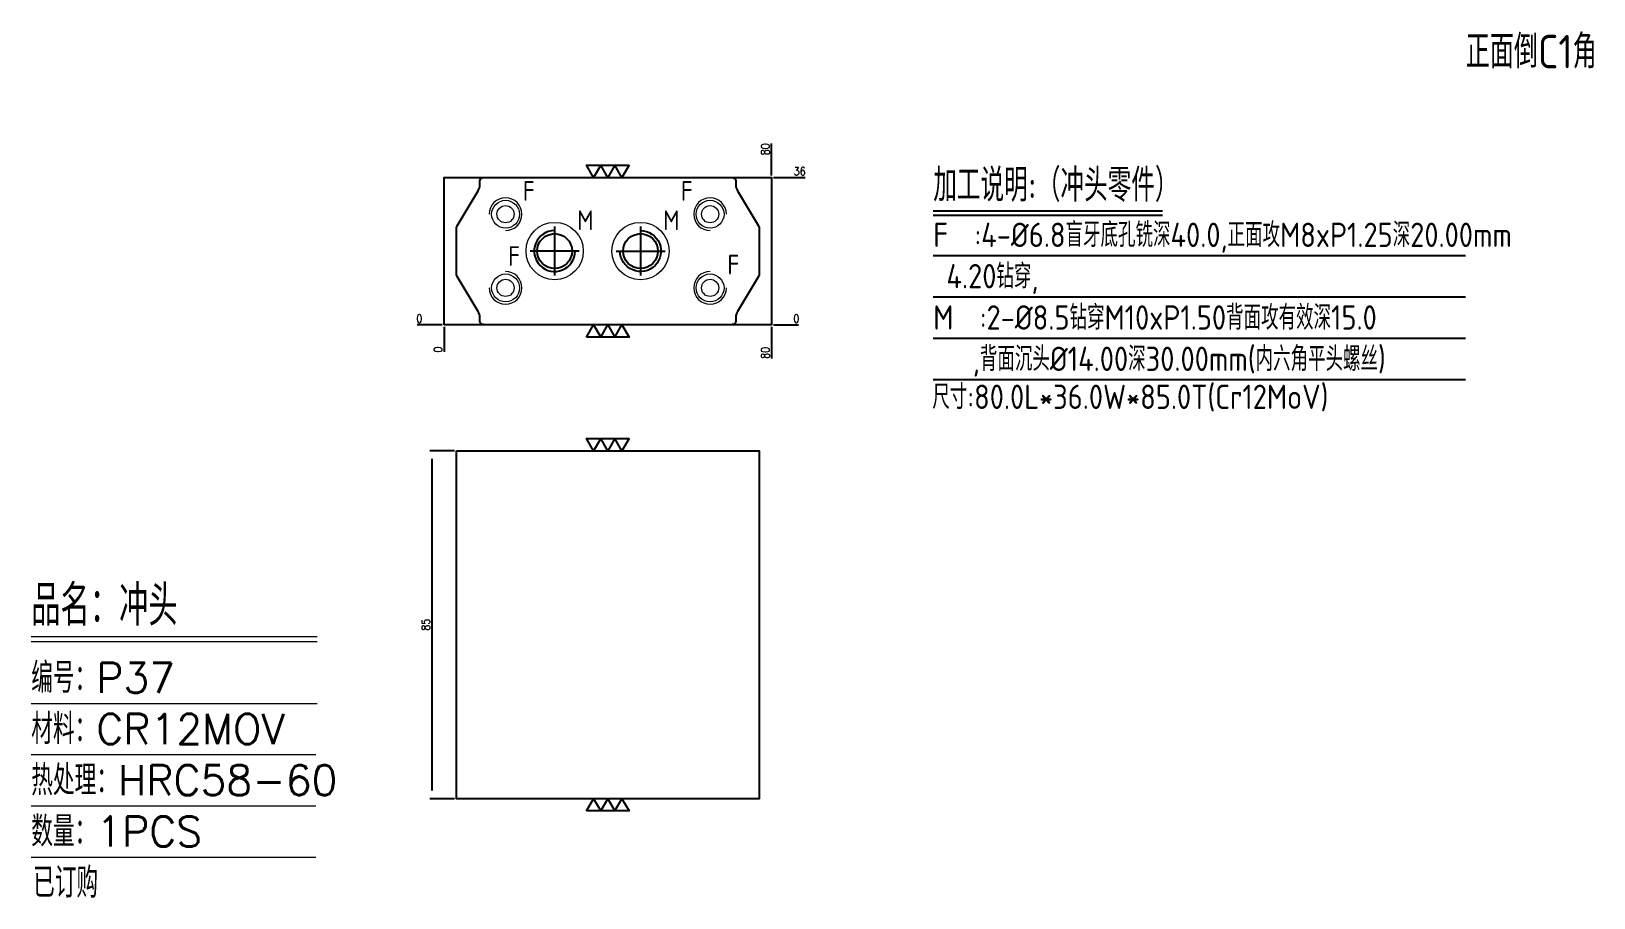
# Model space of a CAD drawing. Header units: millimetres. Extents: x 103421 to 103803, y 9286 to 9498.
import ezdxf
from ezdxf.enums import TextEntityAlignment as Align

# ---------------------------------------------------------------- set-up
doc = ezdxf.new("R2010")
doc.units = ezdxf.units.MM
doc.linetypes.add('CENTER', pattern=[0])
doc.linetypes.add('HIDDEN', pattern=[0])
for name, color, linetype in [('DIM', 4, 'Continuous'), ('PRESS', 3, 'Continuous'), ('PUNCH', 2, 'Continuous'), ('TEXT', 4, 'Continuous')]:
    doc.layers.add(name, color=color, linetype=linetype)
doc.styles.add('chinesef_fs', font='simplex.shx', dxfattribs={"bigfont": 'gbcbig.shx'})
doc.styles.add('gbenor', font='gbenor.shx', dxfattribs={"bigfont": 'gbcbig.shx'})
doc.styles.get("Standard").update_dxf_attribs({"font": 'txt.shx', "width": 0.85, "bigfont": 'ctxt.shx'})
doc.dimstyles.new('T-2-WX', dxfattribs={"dimtxt": 2, "dimasz": 2, "dimexe": 0.5, "dimexo": 0.5, "dimgap": 0.5, "dimtad": 1, "dimtxsty": 'Standard', "dimblk": 'OPEN30', "dimcen": 0, "dimazin": 3, "dimtfac": 1, "dimtmove": 0, "dimatfit": 3, "dimldrblk": 'OPEN30', "dimlwd": -1, "dimlwe": -1})

# ---------------------------------------------------------------- blocks, each defined once
blk = doc.blocks.new('*D7579')
at = {"layer": 'Defpoints', "color": 0}
for p in [(103524.69, 9395.55), (103518.69, 9310.55), (103524.69, 9310.55)]:
    blk.add_point(p, dxfattribs=at)
at = {"layer": 'DIM', "color": 0}
for p, q in [((103524.19, 9395.55), (103518.19, 9395.55)), ((103518.69, 9393.55), (103518.69, 9312.55)), ((103524.19, 9310.55), (103518.19, 9310.55))]:
    blk.add_line(p, q, dxfattribs=at)
at = {"layer": 'DIM', "color": 0, "insert": (103517.19, 9353.05), "char_height": 2, "attachment_point": 5, "rotation": 90}
blk.add_mtext('85', dxfattribs=at)
blk = doc.blocks.new('_Open30')
blk = doc.blocks.new('*D7580')
at = {"layer": 'Defpoints', "color": 0}
for p in [(103521.69, 9426.35), (103601.69, 9426.35), (103606.69, 9426.35)]:
    blk.add_point(p, dxfattribs=at)
at = {"layer": 'DIM', "color": 0}
blk.add_line((103602.19, 9426.35), (103608.32, 9426.35), dxfattribs=at)
at = {"layer": 'DIM', "color": 0, "insert": (103607.76, 9427.85), "char_height": 2, "attachment_point": 5}
blk.add_mtext('0', dxfattribs=at)
blk = doc.blocks.new('*D7581')
at = {"layer": 'Defpoints', "color": 0}
for p in [(103601.69, 9462.35), (103606.69, 9462.35), (103521.69, 9426.35)]:
    blk.add_point(p, dxfattribs=at)
at = {"layer": 'DIM', "color": 0}
blk.add_line((103602.19, 9462.35), (103609.94, 9462.35), dxfattribs=at)
at = {"layer": 'DIM', "color": 0, "insert": (103608.57, 9463.85), "char_height": 2, "attachment_point": 5}
blk.add_mtext('36', dxfattribs=at)
blk = doc.blocks.new('*D7582')
at = {"layer": 'Defpoints', "color": 0}
for p in [(103516.69, 9426.35), (103521.69, 9426.35), (103521.69, 9426.35)]:
    blk.add_point(p, dxfattribs=at)
at = {"layer": 'DIM', "color": 0}
blk.add_line((103521.19, 9426.35), (103515.06, 9426.35), dxfattribs=at)
at = {"layer": 'DIM', "color": 0, "insert": (103515.62, 9427.85), "char_height": 2, "attachment_point": 5}
blk.add_mtext('0', dxfattribs=at)
blk = doc.blocks.new('*D7583')
at = {"layer": 'Defpoints', "color": 0}
for p in [(103521.69, 9426.35), (103601.69, 9426.35), (103601.69, 9421.35)]:
    blk.add_point(p, dxfattribs=at)
at = {"layer": 'DIM', "color": 0}
blk.add_line((103601.69, 9425.85), (103601.69, 9418.1), dxfattribs=at)
at = {"layer": 'DIM', "color": 0, "insert": (103600.19, 9419.48), "char_height": 2, "attachment_point": 5, "rotation": 90}
blk.add_mtext('80', dxfattribs=at)
blk = doc.blocks.new('*D7584')
at = {"layer": 'Defpoints', "color": 0}
for p in [(103521.69, 9426.35), (103521.69, 9426.35), (103521.69, 9421.35)]:
    blk.add_point(p, dxfattribs=at)
at = {"layer": 'DIM', "color": 0}
blk.add_line((103521.69, 9425.85), (103521.69, 9419.72), dxfattribs=at)
at = {"layer": 'DIM', "color": 0, "insert": (103520.19, 9420.29), "char_height": 2, "attachment_point": 5, "rotation": 90}
blk.add_mtext('0', dxfattribs=at)
blk = doc.blocks.new('*D7585')
at = {"layer": 'Defpoints', "color": 0}
for p in [(103601.69, 9467.35), (103601.69, 9462.35), (103521.69, 9426.35)]:
    blk.add_point(p, dxfattribs=at)
at = {"layer": 'DIM', "color": 0}
blk.add_line((103601.69, 9462.85), (103601.69, 9470.61), dxfattribs=at)
at = {"layer": 'DIM', "color": 0, "insert": (103600.19, 9469.23), "char_height": 2, "attachment_point": 5, "rotation": 90}
blk.add_mtext('80', dxfattribs=at)

msp = doc.modelspace()

# ---------------------------------------------------------------- linework, layer by layer
at = {"layer": 'DIM', "color": 4, "linetype": 'Continuous', "lineweight": 13}
for p, q in [((103420.745, 9350.218), (103490.643, 9350.218)), ((103420.745, 9348.929), (103490.643, 9348.929)), ((103420.745, 9333.839), (103490.643, 9333.839)), ((103420.745, 9321.325), (103490.34, 9321.325)), ((103420.745, 9308.811), (103490.34, 9308.811)), ((103420.745, 9296.296), (103490.34, 9296.296))]:
    msp.add_line(p, q, dxfattribs=at)
at = {"layer": 'PRESS', "color": 8, "linetype": 'HIDDEN'}
msp.add_lwpolyline([(103521.69, 9426.353), (103521.69, 9462.353), (103601.69, 9462.353), (103601.69, 9426.353)], close=True, dxfattribs=at)
at = {"layer": 'PUNCH', "color": 1, "linetype": 'Continuous'}
msp.add_lwpolyline([(103531.39, 9462.353), (103591.99, 9462.353, -0.4142136), (103592.99, 9461.353), (103592.99, 9460.631, 0.1359299), (103593.417, 9459.088), (103598.547, 9450.538, -0.135933), (103598.69, 9450.023), (103598.69, 9438.684, -0.135933), (103598.547, 9438.169), (103593.417, 9429.619, 0.135933), (103592.99, 9428.076), (103592.99, 9427.353, -0.4142136), (103591.99, 9426.353), (103531.39, 9426.353, -0.4142136), (103530.39, 9427.353), (103530.39, 9428.076, 0.1359299), (103529.962, 9429.619), (103524.832, 9438.169, -0.135933), (103524.69, 9438.684), (103524.69, 9450.023, -0.135933), (103524.832, 9450.538), (103529.962, 9459.088, 0.135933), (103530.39, 9460.631), (103530.39, 9461.353, -0.4142136)], format="xyb", close=True, dxfattribs=at)
at = {"layer": 'PUNCH', "linetype": 'CENTER'}
for points in [[(103548.69, 9450.353), (103548.69, 9438.353)], [(103569.69, 9450.353), (103569.69, 9438.353)], [(103554.69, 9444.353), (103542.69, 9444.353)], [(103563.69, 9444.353), (103575.69, 9444.353)]]:
    msp.add_lwpolyline(points, dxfattribs=at)
at = {"layer": 'PUNCH'}
for points in [[(103548.69, 9449.353, 2.4142136), (103553.69, 9444.353)], [(103569.69, 9449.353, -2.4142136), (103564.69, 9444.353)]]:
    msp.add_lwpolyline(points, format="xyb", dxfattribs=at)
at = {"layer": 'PUNCH', "lineweight": 18}
for centre, radius in [((103536.69, 9453.353), 3.4), ((103536.69, 9453.353), 2.1), ((103586.69, 9453.353), 3.4), ((103586.69, 9453.353), 2.1), ((103536.69, 9435.353), 3.4), ((103586.69, 9435.353), 3.4), ((103536.69, 9435.353), 2.1), ((103586.69, 9435.353), 2.1)]:
    msp.add_circle(centre, radius, dxfattribs=at)
at = {"layer": 'PUNCH', "linetype": 'HIDDEN', "lineweight": 15, "ltscale": 3}
for centre in [(103548.69, 9444.353), (103569.69, 9444.353)]:
    msp.add_circle(centre, 7, dxfattribs=at)
at = {"layer": 'PUNCH'}
for centre in [(103548.69, 9444.353), (103569.69, 9444.353)]:
    msp.add_circle(centre, 4.25, dxfattribs=at)
at = {"layer": 'PUNCH', "lineweight": 18}
for centre, start, end in [((103536.69, 9453.353), 270, 180), ((103586.69, 9453.353), 0, 270), ((103536.69, 9435.353), 180, 90), ((103586.69, 9435.353), 90, 0)]:
    msp.add_arc(centre, 4, start, end, dxfattribs=at)
at = {"layer": 'TEXT', "color": 3}
for p, q in [((103641.247, 9454.168), (103697.266, 9454.168)), ((103641.247, 9453.129), (103697.266, 9453.129))]:
    msp.add_line(p, q, dxfattribs=at)
at = {"layer": 'TEXT', "color": 3, "linetype": 'Continuous'}
for p, q in [((103641.247, 9443.268), (103771.386, 9443.268)), ((103641.247, 9433.17), (103771.386, 9433.17)), ((103641.247, 9423.072), (103771.386, 9423.072)), ((103641.247, 9412.974), (103771.386, 9412.974))]:
    msp.add_line(p, q, dxfattribs=at)
at = {"layer": 'TEXT'}
for points in [[(103566.886, 9465.353), (103565.154, 9462.353), (103563.422, 9465.353), (103561.69, 9462.353), (103559.958, 9465.353), (103558.226, 9462.353), (103556.494, 9465.353), (103566.886, 9465.353)], [(103556.494, 9423.353), (103558.226, 9426.353), (103559.958, 9423.353), (103561.69, 9426.353), (103563.422, 9423.353), (103565.154, 9426.353), (103566.886, 9423.353), (103556.494, 9423.353)], [(103566.886, 9398.552), (103565.154, 9395.552), (103563.422, 9398.552), (103561.69, 9395.552), (103559.958, 9398.552), (103558.226, 9395.552), (103556.494, 9398.552), (103566.886, 9398.552)], [(103556.494, 9307.552), (103558.226, 9310.552), (103559.958, 9307.552), (103561.69, 9310.552), (103563.422, 9307.552), (103565.154, 9310.552), (103566.886, 9307.552), (103556.494, 9307.552)]]:
    msp.add_lwpolyline(points, close=True, dxfattribs=at)
at = {"layer": 'TEXT', "color": 2}
msp.add_lwpolyline([(103524.69, 9395.552), (103598.69, 9395.552), (103598.69, 9310.552), (103524.69, 9310.552)], close=True, dxfattribs=at)

# ---------------------------------------------------------------- texts
at = {"layer": 'DIM', "color": 3, "linetype": 'Continuous', "lineweight": 13, "style": 'chinesef_fs'}
for s, height, p in [('品名：冲头', 9.9377, (103420.745, 9352.794)), ('编号：P37', 7.3613, (103420.745, 9336.415)), ('材料：CR12MOV', 7.3613, (103420.745, 9323.901)), ('热处理：HRC58-60', 7.36126, (103420.745, 9311.387)), ('数量：1PCS', 7.3613, (103420.745, 9298.873)), ('已订购', 7.3613, (103421.193, 9286.359))]:
    msp.add_text(s, height=height, dxfattribs=at).set_placement(p)
at = {"layer": 'TEXT', "color": 4, "lineweight": 18, "style": 'gbenor'}
msp.add_text('正面倒C1角', height=8.1761, dxfattribs=at).set_placement((103771.402, 9488.998))
at = {"layer": 'TEXT', "color": 4, "style": 'gbenor'}
for s, height, p in [('加工说明:（冲头零件）', 8.019, (103641.247, 9456.455)), ('F  :4-%%C6.8盲牙底孔铣深40.0,正面攻M8xP1.25深20.00mm', 5.94, (103641.247, 9445.347)), (' 4.20钻穿,', 5.94, (103641.247, 9435.249)), ('M  :2-%%C8.5钻穿M10xP1.50背面攻有效深15.0', 5.94, (103641.247, 9425.151)), ('   ,背面沉头%%C14.00深30.00mm(内六角平头螺丝)', 5.94, (103641.247, 9415.053)), ('尺寸:80.0L*36.0W*85.0T(Cr12MoV)', 5.94, (103641.027, 9405.77))]:
    msp.add_text(s, height=height, dxfattribs=at).set_placement(p)
for s, p in [('F', (103542.375, 9459.039)), ('F', (103581.005, 9459.039)), ('M', (103556.214, 9451.877)), ('M', (103577.214, 9451.877)), ('F', (103538.771, 9443.119)), ('F', (103592.375, 9441.039))]:
    msp.add_text(s, height=4.8, dxfattribs=at).set_placement(p, align=Align.MIDDLE_CENTER)

# ---------------------------------------------------------------- dimensions: what is measured, and where the dimension line sits
at = {"layer": 'DIM'}
for feature_location, offset, dtype, origin, picture, middle in [((103601.69, 9462.353), (0, 5), 1, (103521.69, 9426.353), '*D7585', (103600.19, 9469.23)), ((103601.69, 9462.353), (5, 0), 0, (103521.69, 9426.353), '*D7581', (103608.566, 9463.853)), ((103521.689893034, 9426.353403228), (-5, 0), 0, (103521.689893034, 9426.353403228), '*D7582', (103515.623226367, 9427.853403228)), ((103601.689893034, 9426.353403228), (5, 0), 0, (103521.689893034, 9426.353403228), '*D7580', (103607.756559701, 9427.853403228)), ((103521.689893034, 9426.353403228), (0, -5), 1, (103521.689893034, 9426.353403228), '*D7584', (103520.189893034, 9420.286736562)), ((103601.69, 9426.353), (0, -5), 1, (103521.69, 9426.353), '*D7583', (103600.19, 9419.477))]:
    dim = msp.add_ordinate_dim(feature_location=feature_location, offset=offset, dtype=dtype, origin=origin, dimstyle='T-2-WX', dxfattribs=at)
    dim.commit()
    dim.dimension.update_dxf_attribs({"geometry": picture, "text_midpoint": middle})
dim = msp.add_linear_dim(base=(103518.69, 9310.552), p1=(103524.69, 9395.552), p2=(103524.69, 9310.552), angle=90, dimstyle='T-2-WX', dxfattribs=at)
dim.commit()
dim.dimension.update_dxf_attribs({"geometry": '*D7579', "text_midpoint": (103517.19, 9353.052)})

doc.saveas('drawing.dxf')
